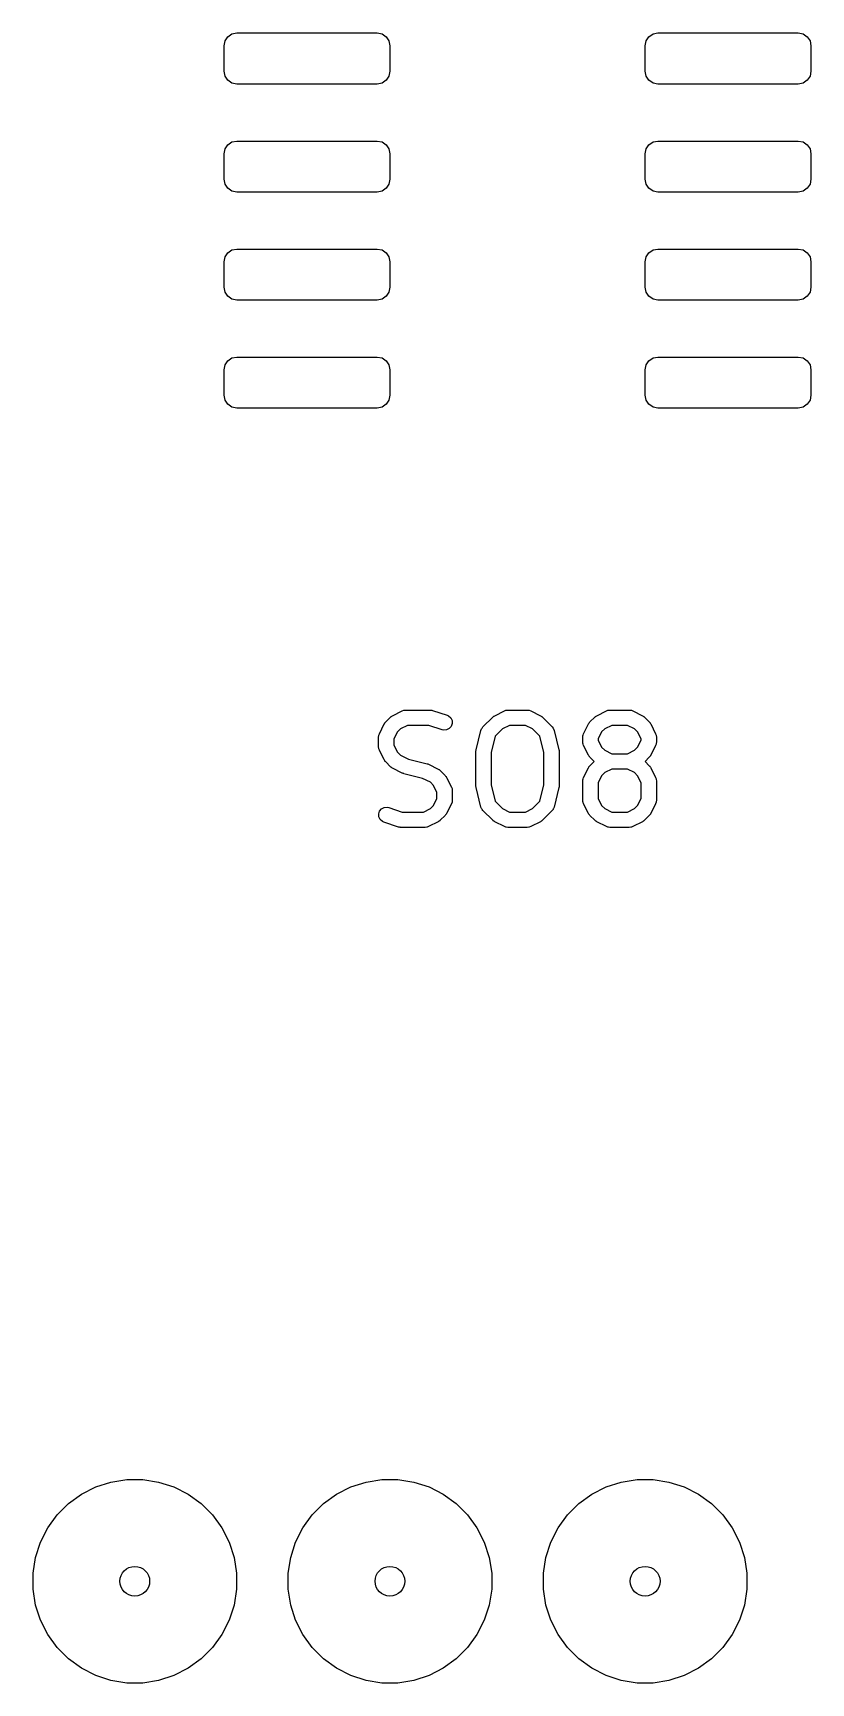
# Model space of a CAD drawing. Header units: millimetres. Extents: x 100 to 200, y -130 to -50.
# Drawn here: x 142.3 to 151.45, y -112.2 to -92.8 of the extents above; entities that cross this region are included whole.
import ezdxf

# ---------------------------------------------------------------- set-up
doc = ezdxf.new("R2010")
doc.units = ezdxf.units.MM
doc.layers.add('BLACK', color=250, linetype='CONTINUOUS')

msp = doc.modelspace()

# ---------------------------------------------------------------- linework, layer by layer
at = {"layer": 'BLACK', "linetype": 'CONTINUOUS'}
for p, q in [((144.55, -92.945), (144.561418, -92.887597)), ((144.561418, -92.887597), (144.593934, -92.838934)), ((144.593934, -92.838934), (144.642597, -92.806418)), ((144.642597, -92.806418), (144.7, -92.795)), ((144.7, -92.795), (146.35, -92.795)), ((146.35, -92.795), (146.407403, -92.806418)), ((146.407403, -92.806418), (146.456066, -92.838934)), ((146.456066, -92.838934), (146.488582, -92.887597)), ((146.488582, -92.887597), (146.5, -92.945)), ((149.5, -92.945), (149.511418, -92.887597)), ((149.511418, -92.887597), (149.543934, -92.838934)), ((149.543934, -92.838934), (149.592597, -92.806418)), ((149.592597, -92.806418), (149.65, -92.795)), ((149.65, -92.795), (151.3, -92.795)), ((151.3, -92.795), (151.357403, -92.806418)), ((151.357403, -92.806418), (151.406066, -92.838934)), ((151.406066, -92.838934), (151.438582, -92.887597)), ((151.438582, -92.887597), (151.45, -92.945)), ((144.55, -93.245), (144.55, -92.945)), ((146.5, -92.945), (146.5, -93.245)), ((149.5, -93.245), (149.5, -92.945)), ((151.45, -92.945), (151.45, -93.245)), ((144.561418, -93.302403), (144.55, -93.245)), ((144.593934, -93.351066), (144.561418, -93.302403)), ((146.488582, -93.302403), (146.456066, -93.351066)), ((146.5, -93.245), (146.488582, -93.302403)), ((149.511418, -93.302403), (149.5, -93.245)), ((149.543934, -93.351066), (149.511418, -93.302403)), ((151.438582, -93.302403), (151.406066, -93.351066)), ((151.45, -93.245), (151.438582, -93.302403)), ((144.642597, -93.383582), (144.593934, -93.351066)), ((144.7, -93.395), (144.642597, -93.383582)), ((146.35, -93.395), (144.7, -93.395)), ((146.407403, -93.383582), (146.35, -93.395)), ((146.456066, -93.351066), (146.407403, -93.383582)), ((149.592597, -93.383582), (149.543934, -93.351066)), ((149.65, -93.395), (149.592597, -93.383582)), ((151.3, -93.395), (149.65, -93.395)), ((151.357403, -93.383582), (151.3, -93.395)), ((151.406066, -93.351066), (151.357403, -93.383582)), ((144.593934, -94.108934), (144.642597, -94.076418)), ((144.642597, -94.076418), (144.7, -94.065)), ((144.7, -94.065), (146.35, -94.065)), ((146.35, -94.065), (146.407403, -94.076418)), ((146.407403, -94.076418), (146.456066, -94.108934)), ((149.543934, -94.108934), (149.592597, -94.076418)), ((149.592597, -94.076418), (149.65, -94.065)), ((149.65, -94.065), (151.3, -94.065)), ((151.3, -94.065), (151.357403, -94.076418)), ((151.357403, -94.076418), (151.406066, -94.108934)), ((144.55, -94.215), (144.561418, -94.157597)), ((144.55, -94.515), (144.55, -94.215)), ((144.561418, -94.157597), (144.593934, -94.108934)), ((146.456066, -94.108934), (146.488582, -94.157597)), ((146.488582, -94.157597), (146.5, -94.215)), ((146.5, -94.215), (146.5, -94.515)), ((149.5, -94.215), (149.511418, -94.157597)), ((149.5, -94.515), (149.5, -94.215)), ((149.511418, -94.157597), (149.543934, -94.108934)), ((151.406066, -94.108934), (151.438582, -94.157597)), ((151.438582, -94.157597), (151.45, -94.215)), ((151.45, -94.215), (151.45, -94.515)), ((144.561418, -94.572403), (144.55, -94.515)), ((144.593934, -94.621066), (144.561418, -94.572403)), ((144.642597, -94.653582), (144.593934, -94.621066)), ((144.7, -94.665), (144.642597, -94.653582)), ((146.35, -94.665), (144.7, -94.665)), ((146.407403, -94.653582), (146.35, -94.665)), ((146.456066, -94.621066), (146.407403, -94.653582)), ((146.488582, -94.572403), (146.456066, -94.621066)), ((146.5, -94.515), (146.488582, -94.572403)), ((149.511418, -94.572403), (149.5, -94.515)), ((149.543934, -94.621066), (149.511418, -94.572403)), ((149.592597, -94.653582), (149.543934, -94.621066)), ((149.65, -94.665), (149.592597, -94.653582)), ((151.3, -94.665), (149.65, -94.665)), ((151.357403, -94.653582), (151.3, -94.665)), ((151.406066, -94.621066), (151.357403, -94.653582)), ((151.438582, -94.572403), (151.406066, -94.621066)), ((151.45, -94.515), (151.438582, -94.572403)), ((144.55, -95.485), (144.561418, -95.427597)), ((144.561418, -95.427597), (144.593934, -95.378934)), ((144.593934, -95.378934), (144.642597, -95.346418)), ((144.642597, -95.346418), (144.7, -95.335)), ((144.7, -95.335), (146.35, -95.335)), ((146.35, -95.335), (146.407403, -95.346418)), ((146.407403, -95.346418), (146.456066, -95.378934)), ((146.456066, -95.378934), (146.488582, -95.427597)), ((146.488582, -95.427597), (146.5, -95.485)), ((149.5, -95.485), (149.511418, -95.427597)), ((149.511418, -95.427597), (149.543934, -95.378934)), ((149.543934, -95.378934), (149.592597, -95.346418)), ((149.592597, -95.346418), (149.65, -95.335)), ((149.65, -95.335), (151.3, -95.335)), ((151.3, -95.335), (151.357403, -95.346418)), ((151.357403, -95.346418), (151.406066, -95.378934)), ((151.406066, -95.378934), (151.438582, -95.427597)), ((151.438582, -95.427597), (151.45, -95.485)), ((144.55, -95.785), (144.55, -95.485)), ((146.5, -95.485), (146.5, -95.785)), ((149.5, -95.785), (149.5, -95.485)), ((151.45, -95.485), (151.45, -95.785)), ((144.561418, -95.842403), (144.55, -95.785)), ((144.593934, -95.891066), (144.561418, -95.842403)), ((146.488582, -95.842403), (146.456066, -95.891066)), ((146.5, -95.785), (146.488582, -95.842403)), ((149.511418, -95.842403), (149.5, -95.785)), ((149.543934, -95.891066), (149.511418, -95.842403)), ((151.438582, -95.842403), (151.406066, -95.891066)), ((151.45, -95.785), (151.438582, -95.842403)), ((144.642597, -95.923582), (144.593934, -95.891066)), ((144.7, -95.935), (144.642597, -95.923582)), ((146.35, -95.935), (144.7, -95.935)), ((146.407403, -95.923582), (146.35, -95.935)), ((146.456066, -95.891066), (146.407403, -95.923582)), ((149.592597, -95.923582), (149.543934, -95.891066)), ((149.65, -95.935), (149.592597, -95.923582)), ((151.3, -95.935), (149.65, -95.935)), ((151.357403, -95.923582), (151.3, -95.935)), ((151.406066, -95.891066), (151.357403, -95.923582)), ((144.593934, -96.648934), (144.642597, -96.616418)), ((144.642597, -96.616418), (144.7, -96.605)), ((144.7, -96.605), (146.35, -96.605)), ((146.35, -96.605), (146.407403, -96.616418)), ((146.407403, -96.616418), (146.456066, -96.648934)), ((149.543934, -96.648934), (149.592597, -96.616418)), ((149.592597, -96.616418), (149.65, -96.605)), ((149.65, -96.605), (151.3, -96.605)), ((151.3, -96.605), (151.357403, -96.616418)), ((151.357403, -96.616418), (151.406066, -96.648934)), ((144.55, -96.755), (144.561418, -96.697597)), ((144.55, -97.055), (144.55, -96.755)), ((144.561418, -96.697597), (144.593934, -96.648934)), ((146.456066, -96.648934), (146.488582, -96.697597)), ((146.488582, -96.697597), (146.5, -96.755)), ((146.5, -96.755), (146.5, -97.055)), ((149.5, -96.755), (149.511418, -96.697597)), ((149.5, -97.055), (149.5, -96.755)), ((149.511418, -96.697597), (149.543934, -96.648934)), ((151.406066, -96.648934), (151.438582, -96.697597)), ((151.438582, -96.697597), (151.45, -96.755)), ((151.45, -96.755), (151.45, -97.055)), ((144.561418, -97.112403), (144.55, -97.055)), ((144.593934, -97.161066), (144.561418, -97.112403)), ((144.642597, -97.193582), (144.593934, -97.161066)), ((144.7, -97.205), (144.642597, -97.193582)), ((146.407403, -97.193582), (146.35, -97.205)), ((146.456066, -97.161066), (146.407403, -97.193582)), ((146.488582, -97.112403), (146.456066, -97.161066)), ((146.5, -97.055), (146.488582, -97.112403)), ((149.511418, -97.112403), (149.5, -97.055)), ((149.543934, -97.161066), (149.511418, -97.112403)), ((149.592597, -97.193582), (149.543934, -97.161066)), ((149.65, -97.205), (149.592597, -97.193582)), ((151.357403, -97.193582), (151.3, -97.205)), ((151.406066, -97.161066), (151.357403, -97.193582)), ((151.438582, -97.112403), (151.406066, -97.161066)), ((151.45, -97.055), (151.438582, -97.112403)), ((146.35, -97.205), (144.7, -97.205)), ((151.3, -97.205), (149.65, -97.205)), ((146.450646, -100.896428), (146.507789, -100.839286)), ((146.507789, -100.839286), (146.514688, -100.833623)), ((146.514688, -100.833623), (146.516248, -100.831825)), ((146.516248, -100.831825), (146.518958, -100.830118)), ((146.518958, -100.830118), (146.521427, -100.828093)), ((146.521427, -100.828093), (146.52362, -100.827184)), ((146.52362, -100.827184), (146.531179, -100.822427)), ((146.531179, -100.822427), (146.645465, -100.765284)), ((146.645465, -100.765284), (146.661942, -100.758978)), ((146.661942, -100.758978), (146.665167, -100.758748)), ((146.665167, -100.758748), (146.668156, -100.757511)), ((146.668156, -100.757511), (146.685714, -100.755782)), ((146.685714, -100.755782), (146.971429, -100.755782)), ((146.971429, -100.755782), (146.980312, -100.756656)), ((146.980312, -100.756656), (146.982686, -100.756488)), ((146.982686, -100.756488), (146.985806, -100.757197)), ((146.985806, -100.757197), (146.988987, -100.757511)), ((146.988987, -100.757511), (146.991182, -100.75842)), ((146.991182, -100.75842), (146.99989, -100.760401)), ((146.99989, -100.760401), (147.171318, -100.817544)), ((147.171318, -100.817544), (147.187428, -100.824736)), ((147.187428, -100.824736), (147.213956, -100.847745)), ((147.213956, -100.847745), (147.229661, -100.879154)), ((147.229661, -100.879154), (147.23215, -100.914182)), ((147.593503, -100.953571), (147.70779, -100.839285)), ((147.70779, -100.839285), (147.714689, -100.833621)), ((147.714689, -100.833621), (147.716248, -100.831825)), ((147.716248, -100.831825), (147.718954, -100.830121)), ((147.718954, -100.830121), (147.721427, -100.828092)), ((147.721427, -100.828092), (147.723625, -100.827181)), ((147.723625, -100.827181), (147.731179, -100.822427)), ((147.731179, -100.822427), (147.845465, -100.765284)), ((147.845465, -100.765284), (147.861942, -100.758978)), ((147.861942, -100.758978), (147.865167, -100.758748)), ((147.865167, -100.758748), (147.868156, -100.757511)), ((147.868156, -100.757511), (147.885714, -100.755782)), ((147.885714, -100.755782), (148.114286, -100.755782)), ((148.114286, -100.755782), (148.131844, -100.757511)), ((148.131844, -100.757511), (148.134832, -100.758748)), ((148.134832, -100.758748), (148.138058, -100.758978)), ((148.138058, -100.758978), (148.154536, -100.765284)), ((148.154536, -100.765284), (148.268821, -100.822427)), ((148.268821, -100.822427), (148.276376, -100.827183)), ((148.276376, -100.827183), (148.278573, -100.828093)), ((148.278573, -100.828093), (148.281046, -100.830122)), ((148.281046, -100.830122), (148.283752, -100.831826)), ((148.283752, -100.831826), (148.285307, -100.833619)), ((148.285307, -100.833619), (148.292211, -100.839285)), ((148.292211, -100.839285), (148.406497, -100.953572)), ((148.850646, -100.896428), (148.907789, -100.839286)), ((148.907789, -100.839286), (148.914688, -100.833623)), ((148.914688, -100.833623), (148.916248, -100.831825)), ((148.916248, -100.831825), (148.918958, -100.830118)), ((148.918958, -100.830118), (148.921427, -100.828093)), ((148.921427, -100.828093), (148.92362, -100.827184)), ((148.92362, -100.827184), (148.931179, -100.822427)), ((148.931179, -100.822427), (149.045465, -100.765284)), ((149.045465, -100.765284), (149.061942, -100.758978)), ((149.061942, -100.758978), (149.065167, -100.758748)), ((149.065167, -100.758748), (149.068156, -100.757511)), ((149.068156, -100.757511), (149.085714, -100.755782)), ((149.085714, -100.755782), (149.314286, -100.755782)), ((149.314286, -100.755782), (149.331844, -100.757511)), ((149.331844, -100.757511), (149.334832, -100.758748)), ((149.334832, -100.758748), (149.338058, -100.758978)), ((149.338058, -100.758978), (149.354535, -100.765284)), ((149.354535, -100.765284), (149.468822, -100.822427)), ((149.468822, -100.822427), (149.47638, -100.827184)), ((149.47638, -100.827184), (149.478574, -100.828093)), ((149.478574, -100.828093), (149.481042, -100.830118)), ((149.481042, -100.830118), (149.483753, -100.831825)), ((149.483753, -100.831825), (149.485312, -100.833623)), ((149.485312, -100.833623), (149.492212, -100.839286)), ((149.492212, -100.839286), (149.549354, -100.896429)), ((146.367143, -101.074354), (146.368872, -101.056796)), ((146.367143, -101.18864), (146.367143, -101.074354)), ((146.368872, -101.056796), (146.370109, -101.053807)), ((146.370109, -101.053807), (146.370339, -101.050582)), ((146.370339, -101.050582), (146.376645, -101.034105)), ((146.376645, -101.034105), (146.433788, -100.919818)), ((146.433788, -100.919818), (146.438545, -100.912259)), ((146.438545, -100.912259), (146.439454, -100.910066)), ((146.439454, -100.910066), (146.44148, -100.907596)), ((146.44148, -100.907596), (146.443186, -100.904887)), ((146.443186, -100.904887), (146.444983, -100.903328)), ((146.444983, -100.903328), (146.450646, -100.896428)), ((146.588252, -101.01338), (146.547143, -101.095599)), ((146.624741, -100.976891), (146.588252, -101.01338)), ((146.70696, -100.935782), (146.624741, -100.976891)), ((146.956825, -100.935782), (146.70696, -100.935782)), ((147.114396, -100.988306), (146.956825, -100.935782)), ((147.1316, -100.992219), (147.114396, -100.988306)), ((147.166628, -100.989729), (147.1316, -100.992219)), ((147.198037, -100.974024), (147.166628, -100.989729)), ((147.221046, -100.947496), (147.198037, -100.974024)), ((147.23215, -100.914182), (147.221046, -100.947496)), ((147.512687, -101.223954), (147.56983, -100.995382)), ((147.56983, -100.995382), (147.575766, -100.978768)), ((147.575766, -100.978768), (147.57975, -100.973389)), ((147.57975, -100.973389), (147.582311, -100.967209)), ((147.582311, -100.967209), (147.593503, -100.953571)), ((147.738409, -101.063224), (147.69, -101.256862)), ((147.824741, -100.976891), (147.738409, -101.063224)), ((147.90696, -100.935782), (147.824741, -100.976891)), ((148.09304, -100.935782), (147.90696, -100.935782)), ((148.175256, -100.97689), (148.09304, -100.935782)), ((148.26159, -101.063223), (148.175256, -100.97689)), ((148.31, -101.256863), (148.26159, -101.063223)), ((148.406497, -100.953572), (148.41769, -100.967209)), ((148.41769, -100.967209), (148.42025, -100.973392)), ((148.42025, -100.973392), (148.424234, -100.978768)), ((148.424234, -100.978768), (148.43017, -100.995383)), ((148.43017, -100.995383), (148.487313, -101.223954)), ((148.767143, -101.074354), (148.768872, -101.056796)), ((148.767143, -101.131497), (148.767143, -101.074354)), ((148.768872, -101.056796), (148.770109, -101.053807)), ((148.770109, -101.053807), (148.770339, -101.050582)), ((148.770339, -101.050582), (148.776645, -101.034105)), ((148.776645, -101.034105), (148.833788, -100.919818)), ((148.833788, -100.919818), (148.838545, -100.912259)), ((148.838545, -100.912259), (148.839454, -100.910066)), ((148.839454, -100.910066), (148.84148, -100.907596)), ((148.84148, -100.907596), (148.843186, -100.904887)), ((148.843186, -100.904887), (148.844983, -100.903328)), ((148.844983, -100.903328), (148.850646, -100.896428)), ((148.988252, -101.01338), (148.947143, -101.095599)), ((149.024741, -100.976891), (148.988252, -101.01338)), ((149.10696, -100.935782), (149.024741, -100.976891)), ((149.293041, -100.935782), (149.10696, -100.935782)), ((149.37526, -100.976892), (149.293041, -100.935782)), ((149.411747, -101.01338), (149.37526, -100.976892)), ((149.452857, -101.095599), (149.411747, -101.01338)), ((149.549354, -100.896429), (149.555018, -100.90333)), ((149.555018, -100.90333), (149.556814, -100.904888)), ((149.556814, -100.904888), (149.558516, -100.907593)), ((149.558516, -100.907593), (149.560547, -100.910067)), ((149.560547, -100.910067), (149.561457, -100.912265)), ((149.561457, -100.912265), (149.566212, -100.919819)), ((149.566212, -100.919819), (149.623356, -101.034105)), ((149.623356, -101.034105), (149.629661, -101.050583)), ((149.629661, -101.050583), (149.62989, -101.053807)), ((149.62989, -101.053807), (149.631128, -101.056796)), ((149.631128, -101.056796), (149.632857, -101.074354)), ((149.632857, -101.074354), (149.632857, -101.131497)), ((146.368872, -101.206198), (146.367143, -101.18864)), ((146.370109, -101.209186), (146.368872, -101.206198)), ((146.370339, -101.212412), (146.370109, -101.209186)), ((146.376645, -101.22889), (146.370339, -101.212412)), ((146.433788, -101.343175), (146.376645, -101.22889)), ((146.547143, -101.095599), (146.547143, -101.167394)), ((146.547143, -101.167394), (146.588251, -101.24961)), ((146.588251, -101.24961), (146.624741, -101.286101)), ((147.51, -101.245782), (147.510301, -101.24272)), ((147.51, -101.645782), (147.51, -101.245782)), ((147.510106, -101.241407), (147.511078, -101.234832)), ((147.510301, -101.24272), (147.510106, -101.241407)), ((147.511078, -101.234832), (147.511729, -101.228224)), ((147.511729, -101.228224), (147.512236, -101.226998)), ((147.512236, -101.226998), (147.512687, -101.223954)), ((147.69, -101.256862), (147.69, -101.634702)), ((148.31, -101.634701), (148.31, -101.256863)), ((148.487313, -101.223954), (148.487763, -101.226998)), ((148.487763, -101.226998), (148.488271, -101.228224)), ((148.488271, -101.228224), (148.488921, -101.234832)), ((148.488921, -101.234832), (148.489894, -101.241407)), ((148.489894, -101.241407), (148.489698, -101.24272)), ((148.489698, -101.24272), (148.49, -101.245782)), ((148.49, -101.245782), (148.49, -101.645782)), ((148.768872, -101.149055), (148.767143, -101.131497)), ((148.770109, -101.152043), (148.768872, -101.149055)), ((148.770339, -101.155269), (148.770109, -101.152043)), ((148.776645, -101.171747), (148.770339, -101.155269)), ((148.833788, -101.286032), (148.776645, -101.171747)), ((148.947143, -101.095599), (148.947143, -101.110251)), ((148.947143, -101.110251), (148.988251, -101.192467)), ((148.988251, -101.192467), (149.024741, -101.228958)), ((149.024741, -101.228958), (149.10696, -101.270068)), ((149.10696, -101.270068), (149.293041, -101.270068)), ((149.293041, -101.270068), (149.37526, -101.228957)), ((149.37526, -101.228957), (149.411746, -101.19247)), ((149.411746, -101.19247), (149.452857, -101.11025)), ((149.452857, -101.11025), (149.452857, -101.095599)), ((149.623355, -101.171746), (149.566212, -101.286032)), ((149.629661, -101.155269), (149.623355, -101.171746)), ((149.62989, -101.152043), (149.629661, -101.155269)), ((149.631128, -101.149055), (149.62989, -101.152043)), ((149.632857, -101.131497), (149.631128, -101.149055)), ((146.438544, -101.35073), (146.433788, -101.343175)), ((146.439454, -101.352927), (146.438544, -101.35073)), ((146.441483, -101.3554), (146.439454, -101.352927)), ((146.443187, -101.358106), (146.441483, -101.3554)), ((146.44498, -101.359661), (146.443187, -101.358106)), ((146.450646, -101.366565), (146.44498, -101.359661)), ((146.507789, -101.423707), (146.450646, -101.366565)), ((146.514688, -101.429369), (146.507789, -101.423707)), ((146.516248, -101.431168), (146.514688, -101.429369)), ((146.518958, -101.432874), (146.516248, -101.431168)), ((146.521427, -101.4349), (146.518958, -101.432874)), ((146.52362, -101.435808), (146.521427, -101.4349)), ((146.531179, -101.440566), (146.52362, -101.435808)), ((146.645465, -101.497709), (146.531179, -101.440566)), ((146.624741, -101.286101), (146.717126, -101.332294)), ((146.717126, -101.332294), (146.936115, -101.387041)), ((146.936115, -101.387041), (146.93741, -101.387504)), ((146.93741, -101.387504), (146.938058, -101.38755)), ((146.938058, -101.38755), (146.945342, -101.390337)), ((146.945342, -101.390337), (146.952729, -101.392977)), ((146.952729, -101.392977), (146.953253, -101.393365)), ((146.953253, -101.393365), (146.954535, -101.393856)), ((146.954535, -101.393856), (147.068822, -101.450999)), ((147.068822, -101.450999), (147.07638, -101.455756)), ((147.07638, -101.455756), (147.078574, -101.456665)), ((147.078574, -101.456665), (147.081042, -101.45869)), ((147.081042, -101.45869), (147.083753, -101.460397)), ((147.083753, -101.460397), (147.085312, -101.462195)), ((147.085312, -101.462195), (147.092212, -101.467858)), ((147.092212, -101.467858), (147.149354, -101.525001)), ((148.776645, -101.548391), (148.833788, -101.434104)), ((148.838544, -101.293587), (148.833788, -101.286032)), ((148.833788, -101.434104), (148.838545, -101.426545)), ((148.839454, -101.295784), (148.838544, -101.293587)), ((148.838545, -101.426545), (148.839454, -101.424352)), ((148.841483, -101.298257), (148.839454, -101.295784)), ((148.839454, -101.424352), (148.84148, -101.421882)), ((148.84148, -101.421882), (148.843186, -101.419173)), ((148.843187, -101.300963), (148.841483, -101.298257)), ((148.843186, -101.419173), (148.844983, -101.417614)), ((148.84498, -101.302518), (148.843187, -101.300963)), ((148.850646, -101.309422), (148.84498, -101.302518)), ((148.844983, -101.417614), (148.850646, -101.410714)), ((148.901292, -101.360068), (148.850646, -101.309422)), ((148.850646, -101.410714), (148.901292, -101.360068)), ((149.10696, -101.450068), (149.024741, -101.491177)), ((149.293041, -101.450068), (149.10696, -101.450068)), ((149.37526, -101.491178), (149.293041, -101.450068)), ((149.549354, -101.309421), (149.498707, -101.360068)), ((149.498707, -101.360068), (149.549354, -101.410715)), ((149.555015, -101.302522), (149.549354, -101.309421)), ((149.549354, -101.410715), (149.555018, -101.417616)), ((149.556814, -101.300963), (149.555015, -101.302522)), ((149.555018, -101.417616), (149.556814, -101.419174)), ((149.558519, -101.298253), (149.556814, -101.300963)), ((149.556814, -101.419174), (149.558516, -101.421879)), ((149.558516, -101.421879), (149.560547, -101.424353)), ((149.560547, -101.295783), (149.558519, -101.298253)), ((149.561456, -101.293587), (149.560547, -101.295783)), ((149.560547, -101.424353), (149.561457, -101.426551)), ((149.566212, -101.286032), (149.561456, -101.293587)), ((149.561457, -101.426551), (149.566212, -101.434105)), ((149.566212, -101.434105), (149.623356, -101.548391)), ((146.646746, -101.498199), (146.645465, -101.497709)), ((146.647271, -101.498588), (146.646746, -101.498199)), ((146.654651, -101.501224), (146.647271, -101.498588)), ((146.661942, -101.504015), (146.654651, -101.501224)), ((146.66259, -101.504061), (146.661942, -101.504015)), ((146.663886, -101.504524), (146.66259, -101.504061)), ((146.882875, -101.559271), (146.663886, -101.504524)), ((146.97526, -101.605464), (146.882875, -101.559271)), ((147.011746, -101.641951), (146.97526, -101.605464)), ((147.052857, -101.724171), (147.011746, -101.641951)), ((147.149354, -101.525001), (147.155015, -101.531899)), ((147.155015, -101.531899), (147.156814, -101.533459)), ((147.156814, -101.533459), (147.158519, -101.536168)), ((147.158519, -101.536168), (147.160547, -101.538639)), ((147.160547, -101.538639), (147.161456, -101.540834)), ((147.161456, -101.540834), (147.166212, -101.54839)), ((147.166212, -101.54839), (147.223355, -101.662676)), ((147.223355, -101.662676), (147.229661, -101.679153)), ((147.510301, -101.648843), (147.51, -101.645782)), ((147.510106, -101.650157), (147.510301, -101.648843)), ((147.511078, -101.656731), (147.510106, -101.650157)), ((147.511729, -101.66334), (147.511078, -101.656731)), ((147.69, -101.634702), (147.738409, -101.82834)), ((148.26159, -101.828341), (148.31, -101.634701)), ((148.488921, -101.656731), (148.488271, -101.66334)), ((148.489894, -101.650157), (148.488921, -101.656731)), ((148.49, -101.645782), (148.489698, -101.648843)), ((148.489698, -101.648843), (148.489894, -101.650157)), ((148.767143, -101.58864), (148.768872, -101.571082)), ((148.767143, -101.817211), (148.767143, -101.58864)), ((148.768872, -101.571082), (148.770109, -101.568093)), ((148.770109, -101.568093), (148.770339, -101.564868)), ((148.770339, -101.564868), (148.776645, -101.548391)), ((148.988252, -101.527666), (148.947143, -101.609885)), ((148.947143, -101.609885), (148.947143, -101.795965)), ((149.024741, -101.491177), (148.988252, -101.527666)), ((149.411747, -101.527666), (149.37526, -101.491178)), ((149.452857, -101.609885), (149.411747, -101.527666)), ((149.452857, -101.795965), (149.452857, -101.609885)), ((149.623356, -101.548391), (149.629661, -101.564869)), ((149.629661, -101.564869), (149.62989, -101.568093)), ((149.62989, -101.568093), (149.631128, -101.571082)), ((149.631128, -101.571082), (149.632857, -101.58864)), ((149.632857, -101.58864), (149.632857, -101.817211)), ((147.011747, -101.878184), (147.052857, -101.795965)), ((147.052857, -101.795965), (147.052857, -101.724171)), ((147.229661, -101.840982), (147.223356, -101.85746)), ((147.229661, -101.679153), (147.22989, -101.682378)), ((147.22989, -101.837757), (147.229661, -101.840982)), ((147.22989, -101.682378), (147.231128, -101.685367)), ((147.231128, -101.834769), (147.22989, -101.837757)), ((147.231128, -101.685367), (147.232857, -101.702925)), ((147.232857, -101.817211), (147.231128, -101.834769)), ((147.232857, -101.702925), (147.232857, -101.817211)), ((147.512236, -101.664565), (147.511729, -101.66334)), ((147.512687, -101.66761), (147.512236, -101.664565)), ((147.56983, -101.896183), (147.512687, -101.66761)), ((147.738409, -101.82834), (147.82474, -101.914671)), ((148.175256, -101.914674), (148.26159, -101.828341)), ((148.487313, -101.66761), (148.43017, -101.896182)), ((148.487763, -101.664565), (148.487313, -101.66761)), ((148.488271, -101.66334), (148.487763, -101.664565)), ((148.768872, -101.834769), (148.767143, -101.817211)), ((148.770109, -101.837757), (148.768872, -101.834769)), ((148.770339, -101.840983), (148.770109, -101.837757)), ((148.776645, -101.85746), (148.770339, -101.840983)), ((148.947143, -101.795965), (148.988252, -101.878184)), ((149.411747, -101.878184), (149.452857, -101.795965)), ((149.629661, -101.840982), (149.623356, -101.85746)), ((149.62989, -101.837757), (149.629661, -101.840982)), ((149.631128, -101.834769), (149.62989, -101.837757)), ((149.632857, -101.817211), (149.631128, -101.834769)), ((146.367849, -101.977384), (146.378954, -101.94407)), ((146.37034, -102.012412), (146.367849, -101.977384)), ((146.386044, -102.043821), (146.37034, -102.012412)), ((146.378954, -101.94407), (146.401962, -101.917541)), ((146.412573, -102.066829), (146.386044, -102.043821)), ((146.401962, -101.917541), (146.433371, -101.901837)), ((146.433371, -101.901837), (146.468399, -101.899346)), ((146.468399, -101.899346), (146.485603, -101.903258)), ((146.485603, -101.903258), (146.643178, -101.955782)), ((146.643178, -101.955782), (146.893039, -101.955782)), ((146.893039, -101.955782), (146.97526, -101.914671)), ((146.97526, -101.914671), (147.011747, -101.878184)), ((147.149354, -101.995136), (147.092212, -102.052279)), ((147.155018, -101.988234), (147.149354, -101.995136)), ((147.156814, -101.986677), (147.155018, -101.988234)), ((147.158516, -101.983971), (147.156814, -101.986677)), ((147.160547, -101.981498), (147.158516, -101.983971)), ((147.161457, -101.979299), (147.160547, -101.981498)), ((147.166212, -101.971746), (147.161457, -101.979299)), ((147.223356, -101.85746), (147.166212, -101.971746)), ((147.575766, -101.912797), (147.56983, -101.896183)), ((147.57975, -101.918175), (147.575766, -101.912797)), ((147.582311, -101.924356), (147.57975, -101.918175)), ((147.593503, -101.937994), (147.582311, -101.924356)), ((147.70779, -102.05228), (147.593503, -101.937994)), ((147.82474, -101.914671), (147.906961, -101.955782)), ((147.906961, -101.955782), (148.093039, -101.955782)), ((148.093039, -101.955782), (148.175256, -101.914674)), ((148.406497, -101.937993), (148.292211, -102.05228)), ((148.41769, -101.924356), (148.406497, -101.937993)), ((148.42025, -101.918172), (148.41769, -101.924356)), ((148.424234, -101.912797), (148.42025, -101.918172)), ((148.43017, -101.896182), (148.424234, -101.912797)), ((148.833788, -101.971747), (148.776645, -101.85746)), ((148.838545, -101.979305), (148.833788, -101.971747)), ((148.839454, -101.981499), (148.838545, -101.979305)), ((148.84148, -101.983968), (148.839454, -101.981499)), ((148.843186, -101.986678), (148.84148, -101.983968)), ((148.844983, -101.988236), (148.843186, -101.986678)), ((148.850646, -101.995137), (148.844983, -101.988236)), ((148.907789, -102.052279), (148.850646, -101.995137)), ((148.988252, -101.878184), (149.02474, -101.914672)), ((149.02474, -101.914672), (149.106961, -101.955782)), ((149.106961, -101.955782), (149.293039, -101.955782)), ((149.293039, -101.955782), (149.37526, -101.914671)), ((149.37526, -101.914671), (149.411747, -101.878184)), ((149.549354, -101.995136), (149.492212, -102.052279)), ((149.555018, -101.988234), (149.549354, -101.995136)), ((149.556814, -101.986677), (149.555018, -101.988234)), ((149.558516, -101.983971), (149.556814, -101.986677)), ((149.560547, -101.981498), (149.558516, -101.983971)), ((149.561457, -101.979299), (149.560547, -101.981498)), ((149.566212, -101.971746), (149.561457, -101.979299)), ((149.623356, -101.85746), (149.566212, -101.971746)), ((146.428683, -102.074022), (146.412573, -102.066829)), ((146.600112, -102.131164), (146.428683, -102.074022)), ((146.608819, -102.133144), (146.600112, -102.131164)), ((146.611014, -102.134053), (146.608819, -102.133144)), ((146.614194, -102.134366), (146.611014, -102.134053)), ((146.617316, -102.135076), (146.614194, -102.134366)), ((146.619689, -102.134907), (146.617316, -102.135076)), ((146.628572, -102.135782), (146.619689, -102.134907)), ((146.914286, -102.135782), (146.628572, -102.135782)), ((146.931844, -102.134053), (146.914286, -102.135782)), ((146.934832, -102.132815), (146.931844, -102.134053)), ((146.938057, -102.132586), (146.934832, -102.132815)), ((146.954535, -102.126281), (146.938057, -102.132586)), ((147.06882, -102.069139), (146.954535, -102.126281)), ((147.076377, -102.064381), (147.06882, -102.069139)), ((147.078574, -102.063472), (147.076377, -102.064381)), ((147.081045, -102.061443), (147.078574, -102.063472)), ((147.083752, -102.05974), (147.081045, -102.061443)), ((147.085309, -102.057943), (147.083752, -102.05974)), ((147.092212, -102.052279), (147.085309, -102.057943)), ((147.714692, -102.057945), (147.70779, -102.05228)), ((147.716249, -102.05974), (147.714692, -102.057945)), ((147.718951, -102.061441), (147.716249, -102.05974)), ((147.721427, -102.063473), (147.718951, -102.061441)), ((147.723625, -102.064383), (147.721427, -102.063473)), ((147.73118, -102.069139), (147.723625, -102.064383)), ((147.845465, -102.12628), (147.73118, -102.069139)), ((147.861942, -102.132586), (147.845465, -102.12628)), ((147.865167, -102.132815), (147.861942, -102.132586)), ((147.868156, -102.134053), (147.865167, -102.132815)), ((147.885714, -102.135782), (147.868156, -102.134053)), ((148.114286, -102.135782), (147.885714, -102.135782)), ((148.131844, -102.134053), (148.114286, -102.135782)), ((148.134832, -102.132815), (148.131844, -102.134053)), ((148.138057, -102.132586), (148.134832, -102.132815)), ((148.154535, -102.126281), (148.138057, -102.132586)), ((148.26882, -102.069139), (148.154535, -102.126281)), ((148.276378, -102.06438), (148.26882, -102.069139)), ((148.278573, -102.063472), (148.276378, -102.06438)), ((148.281044, -102.061443), (148.278573, -102.063472)), ((148.283751, -102.05974), (148.281044, -102.061443)), ((148.285307, -102.057945), (148.283751, -102.05974)), ((148.292211, -102.05228), (148.285307, -102.057945)), ((148.914691, -102.057943), (148.907789, -102.052279)), ((148.916249, -102.05974), (148.914691, -102.057943)), ((148.918956, -102.061444), (148.916249, -102.05974)), ((148.921427, -102.063472), (148.918956, -102.061444)), ((148.923621, -102.06438), (148.921427, -102.063472)), ((148.93118, -102.069139), (148.923621, -102.06438)), ((149.045465, -102.12628), (148.93118, -102.069139)), ((149.061942, -102.132586), (149.045465, -102.12628)), ((149.065167, -102.132815), (149.061942, -102.132586)), ((149.068156, -102.134053), (149.065167, -102.132815)), ((149.085714, -102.135782), (149.068156, -102.134053)), ((149.314286, -102.135782), (149.085714, -102.135782)), ((149.331844, -102.134053), (149.314286, -102.135782)), ((149.334832, -102.132815), (149.331844, -102.134053)), ((149.338057, -102.132586), (149.334832, -102.132815)), ((149.354535, -102.126281), (149.338057, -102.132586)), ((149.46882, -102.069139), (149.354535, -102.126281)), ((149.476377, -102.064381), (149.46882, -102.069139)), ((149.478574, -102.063472), (149.476377, -102.064381)), ((149.481045, -102.061443), (149.478574, -102.063472)), ((149.483752, -102.05974), (149.481045, -102.061443)), ((149.485309, -102.057943), (149.483752, -102.05974)), ((149.492212, -102.052279), (149.485309, -102.057943)), ((143.219866, -109.833156), (143.405849, -109.803699)), ((143.405849, -109.803699), (143.594151, -109.803699)), ((143.594151, -109.803699), (143.780134, -109.833156)), ((146.219866, -109.833156), (146.405849, -109.803699)), ((146.405849, -109.803699), (146.594151, -109.803699)), ((146.594151, -109.803699), (146.780134, -109.833156)), ((149.219866, -109.833156), (149.405849, -109.803699)), ((149.405849, -109.803699), (149.594151, -109.803699)), ((149.594151, -109.803699), (149.780134, -109.833156)), ((142.720662, -110.087513), (142.873002, -109.976832)), ((142.873002, -109.976832), (143.04078, -109.891345)), ((143.04078, -109.891345), (143.219866, -109.833156)), ((143.780134, -109.833156), (143.95922, -109.891345)), ((143.95922, -109.891345), (144.126998, -109.976832)), ((144.126998, -109.976832), (144.279338, -110.087513)), ((145.720662, -110.087513), (145.873002, -109.976832)), ((145.873002, -109.976832), (146.04078, -109.891345)), ((146.04078, -109.891345), (146.219866, -109.833156)), ((146.780134, -109.833156), (146.95922, -109.891345)), ((146.95922, -109.891345), (147.126998, -109.976832)), ((147.126998, -109.976832), (147.279338, -110.087513)), ((148.720662, -110.087513), (148.873002, -109.976832)), ((148.873002, -109.976832), (149.04078, -109.891345)), ((149.04078, -109.891345), (149.219866, -109.833156)), ((149.780134, -109.833156), (149.95922, -109.891345)), ((149.95922, -109.891345), (150.126998, -109.976832)), ((150.126998, -109.976832), (150.279338, -110.087513)), ((142.587513, -110.220662), (142.720662, -110.087513)), ((144.279338, -110.087513), (144.412487, -110.220662)), ((145.587513, -110.220662), (145.720662, -110.087513)), ((147.279338, -110.087513), (147.412487, -110.220662)), ((148.587513, -110.220662), (148.720662, -110.087513)), ((150.279338, -110.087513), (150.412487, -110.220662)), ((142.391345, -110.54078), (142.476832, -110.373002)), ((142.476832, -110.373002), (142.587513, -110.220662)), ((144.412487, -110.220662), (144.523168, -110.373002)), ((144.523168, -110.373002), (144.608655, -110.54078)), ((145.391345, -110.54078), (145.476832, -110.373002)), ((145.476832, -110.373002), (145.587513, -110.220662)), ((147.412487, -110.220662), (147.523168, -110.373002)), ((147.523168, -110.373002), (147.608655, -110.54078)), ((148.391345, -110.54078), (148.476832, -110.373002)), ((148.476832, -110.373002), (148.587513, -110.220662)), ((150.412487, -110.220662), (150.523168, -110.373002)), ((150.523168, -110.373002), (150.608655, -110.54078)), ((142.333156, -110.719866), (142.391345, -110.54078)), ((144.608655, -110.54078), (144.666844, -110.719866)), ((145.333156, -110.719866), (145.391345, -110.54078)), ((147.608655, -110.54078), (147.666844, -110.719866)), ((148.333156, -110.719866), (148.391345, -110.54078)), ((150.608655, -110.54078), (150.666844, -110.719866)), ((142.303699, -110.905849), (142.333156, -110.719866)), ((144.666844, -110.719866), (144.696301, -110.905849)), ((145.303699, -110.905849), (145.333156, -110.719866)), ((147.666844, -110.719866), (147.696301, -110.905849)), ((148.303699, -110.905849), (148.333156, -110.719866)), ((150.666844, -110.719866), (150.696301, -110.905849)), ((142.303699, -111.094151), (142.303699, -110.905849)), ((144.696301, -110.905849), (144.696301, -111.094151)), ((145.303699, -111.094151), (145.303699, -110.905849)), ((147.696301, -110.905849), (147.696301, -111.094151)), ((148.303699, -111.094151), (148.303699, -110.905849)), ((150.696301, -110.905849), (150.696301, -111.094151)), ((142.333156, -111.280134), (142.303699, -111.094151)), ((144.696301, -111.094151), (144.666844, -111.280134)), ((145.333156, -111.280134), (145.303699, -111.094151)), ((147.696301, -111.094151), (147.666844, -111.280134)), ((148.333156, -111.280134), (148.303699, -111.094151)), ((150.696301, -111.094151), (150.666844, -111.280134)), ((142.391345, -111.45922), (142.333156, -111.280134)), ((144.666844, -111.280134), (144.608655, -111.45922)), ((145.391345, -111.45922), (145.333156, -111.280134)), ((147.666844, -111.280134), (147.608655, -111.45922)), ((148.391345, -111.45922), (148.333156, -111.280134)), ((150.666844, -111.280134), (150.608655, -111.45922)), ((142.476832, -111.626998), (142.391345, -111.45922)), ((144.608655, -111.45922), (144.523168, -111.626998)), ((145.476832, -111.626998), (145.391345, -111.45922)), ((147.608655, -111.45922), (147.523168, -111.626998)), ((148.476832, -111.626998), (148.391345, -111.45922)), ((150.608655, -111.45922), (150.523168, -111.626998)), ((142.587513, -111.779338), (142.476832, -111.626998)), ((144.523168, -111.626998), (144.412487, -111.779338)), ((145.587513, -111.779338), (145.476832, -111.626998)), ((147.523168, -111.626998), (147.412487, -111.779338)), ((148.587513, -111.779338), (148.476832, -111.626998)), ((150.523168, -111.626998), (150.412487, -111.779338)), ((142.720662, -111.912487), (142.587513, -111.779338)), ((142.873002, -112.023168), (142.720662, -111.912487)), ((144.279338, -111.912487), (144.126998, -112.023168)), ((144.412487, -111.779338), (144.279338, -111.912487)), ((145.720662, -111.912487), (145.587513, -111.779338)), ((145.873002, -112.023168), (145.720662, -111.912487)), ((147.279338, -111.912487), (147.126998, -112.023168)), ((147.412487, -111.779338), (147.279338, -111.912487)), ((148.720662, -111.912487), (148.587513, -111.779338)), ((148.873002, -112.023168), (148.720662, -111.912487)), ((150.279338, -111.912487), (150.126998, -112.023168)), ((150.412487, -111.779338), (150.279338, -111.912487)), ((143.04078, -112.108655), (142.873002, -112.023168)), ((143.219866, -112.166844), (143.04078, -112.108655)), ((143.95922, -112.108655), (143.780134, -112.166844)), ((144.126998, -112.023168), (143.95922, -112.108655)), ((146.04078, -112.108655), (145.873002, -112.023168)), ((146.219866, -112.166844), (146.04078, -112.108655)), ((146.95922, -112.108655), (146.780134, -112.166844)), ((147.126998, -112.023168), (146.95922, -112.108655)), ((149.04078, -112.108655), (148.873002, -112.023168)), ((149.219866, -112.166844), (149.04078, -112.108655)), ((149.95922, -112.108655), (149.780134, -112.166844)), ((150.126998, -112.023168), (149.95922, -112.108655)), ((143.405849, -112.196301), (143.219866, -112.166844)), ((143.594151, -112.196301), (143.405849, -112.196301)), ((143.780134, -112.166844), (143.594151, -112.196301)), ((146.405849, -112.196301), (146.219866, -112.166844)), ((146.594151, -112.196301), (146.405849, -112.196301)), ((146.780134, -112.166844), (146.594151, -112.196301)), ((149.405849, -112.196301), (149.219866, -112.166844)), ((149.594151, -112.196301), (149.405849, -112.196301)), ((149.780134, -112.166844), (149.594151, -112.196301))]:
    msp.add_line(p, q, dxfattribs=at)
at = {"layer": 'BLACK'}
for centre in [(143.5, -111), (143.5, -111), (146.5, -111), (146.5, -111), (149.5, -111), (149.5, -111)]:
    msp.add_circle(centre, 0.175, dxfattribs=at)
at = {"layer": 'WHITE'}
for centre in [(143.5, -111), (146.5, -111), (149.5, -111)]:
    msp.add_circle(centre, 0.175, dxfattribs=at)

doc.saveas('drawing.dxf')
